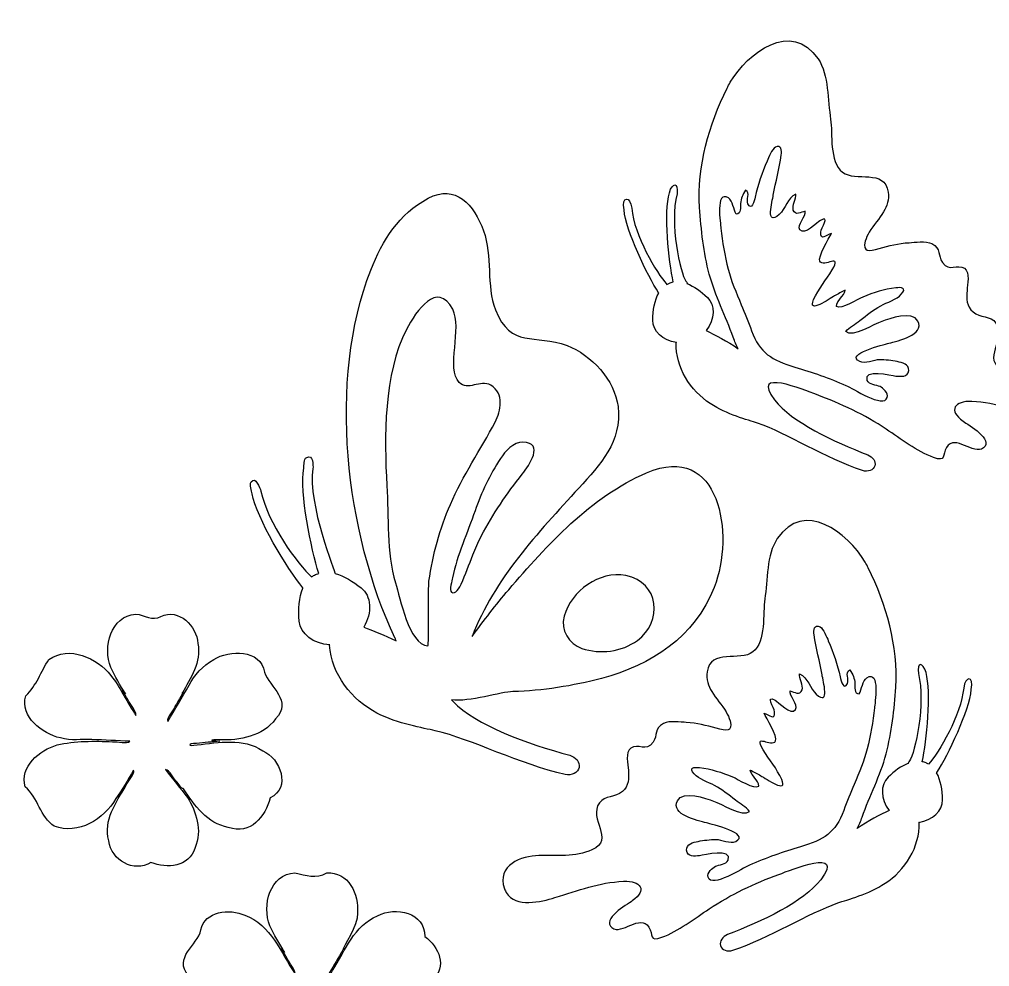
# Model space of a CAD drawing. Header units: centimetres. Extents: x -18.6 to 30.6, y -12.9 to 13.8.
# Drawn here: x -18.58 to -10.03, y 5.09 to 13.44 of the extents above; entities that cross this region are included whole.
import ezdxf

# ---------------------------------------------------------------- set-up
doc = ezdxf.new("R2010")
doc.units = ezdxf.units.CM
doc.header["$MEASUREMENT"] = 0
doc.layers.add('Layer 1', color=7, linetype='Continuous')

msp = doc.modelspace()

# ---------------------------------------------------------------- linework, layer by layer
at = {"layer": 'Layer 1', "color": 254}
for points, knots in [([(-13.25546, 11.75598), (-13.24201, 11.57576), (-13.05015, 11.17782), (-12.95163, 11.02498), (-12.95163, 11.02498), (-12.95114, 11.0242), (-12.95068, 11.0237), (-12.95018, 11.02299), (-12.95018, 11.02299), (-12.98666, 10.95834), (-13.0013, 10.8707), (-13.00163, 10.78316), (-13.00163, 10.78316), (-13.00418, 10.68994), (-12.9136, 10.60216), (-12.79238, 10.58578), (-12.79238, 10.58578), (-12.79333, 10.58508), (-12.79426, 10.5843), (-12.79522, 10.58363), (-12.79522, 10.58363), (-12.80481, 10.36887), (-12.67005, 10.16192), (-12.4961, 10.04859), (-12.4961, 10.04859), (-12.34909, 9.95281), (-12.16509, 9.90466), (-12.079, 9.87532), (-12.079, 9.87532), (-11.81978, 9.78695), (-11.47755, 9.56495), (-11.15415, 9.45811), (-11.15415, 9.45811), (-11.10714, 9.44255), (-11.05791, 9.46193), (-11.04602, 9.50014), (-11.04602, 9.50014), (-11.03408, 9.5384), (-11.0634, 9.57977), (-11.10685, 9.59646), (-11.10685, 9.59646), (-11.40736, 9.7119), (-11.77772, 9.8845), (-11.92849, 10.08053), (-11.92849, 10.08053), (-12.15073, 10.3695), (-11.67069, 10.16743), (-11.55965, 10.12717), (-11.55965, 10.12717), (-11.34401, 10.04901), (-11.13592, 9.94993), (-10.94482, 9.82258), (-10.94482, 9.82258), (-10.81919, 9.73886), (-10.6739, 9.62555), (-10.52865, 9.57372), (-10.52865, 9.57372), (-10.41198, 9.5321), (-10.45582, 9.59545), (-10.41371, 9.66217), (-10.41371, 9.66217), (-10.33593, 9.78506), (-10.17614, 9.5872), (-10.08833, 9.65772), (-10.08833, 9.65772), (-9.99522, 9.73247), (-10.21948, 9.86006), (-10.26746, 9.89329), (-10.26746, 9.89329), (-10.40412, 9.98795), (-10.34158, 10.07447), (-10.19117, 10.06687), (-10.19117, 10.06687), (-9.97055, 10.05573), (-9.79547, 9.9862), (-9.58603, 9.9228), (-9.58603, 9.9228), (-9.464, 9.88587), (-9.23932, 9.82996), (-9.15735, 9.96714), (-9.15735, 9.96714), (-9.15151, 9.97688), (-9.14639, 9.98768), (-9.14208, 9.99949), (-9.14208, 9.99949), (-9.0659, 10.20876), (-9.29345, 10.29156), (-9.44388, 10.2931), (-9.44388, 10.2931), (-9.59257, 10.29459), (-9.76949, 10.28057), (-9.91098, 10.34307), (-9.91098, 10.34307), (-10.12152, 10.43609), (-9.8739, 10.61535), (-9.97827, 10.75886), (-9.97827, 10.75886), (-10.02606, 10.82453), (-10.11895, 10.80353), (-10.18032, 10.85663), (-10.18032, 10.85663), (-10.23952, 10.90789), (-10.23716, 10.96927), (-10.23325, 11.04639), (-10.23325, 11.04639), (-10.23065, 11.09714), (-10.20262, 11.20467), (-10.25572, 11.24138), (-10.25572, 11.24138), (-10.31938, 11.28539), (-10.38865, 11.20368), (-10.45068, 11.29208), (-10.45068, 11.29208), (-10.49405, 11.35396), (-10.45557, 11.41416), (-10.54418, 11.45861), (-10.54418, 11.45861), (-10.59438, 11.48375), (-10.69693, 11.46976), (-10.74379, 11.46709), (-10.74379, 11.46709), (-10.83927, 11.46151), (-10.91702, 11.43933), (-11.0072, 11.41524), (-11.0072, 11.41524), (-11.09639, 11.39143), (-11.15612, 11.37923), (-11.12943, 11.48005), (-11.12943, 11.48005), (-11.122, 11.50832), (-11.10953, 11.53474), (-11.09434, 11.56019), (-11.09434, 11.56019), (-11.0577, 11.62151), (-11.00512, 11.67717), (-10.96825, 11.73889), (-10.96825, 11.73889), (-10.93745, 11.79044), (-10.91765, 11.84624), (-10.92723, 11.91304), (-10.92723, 11.91304), (-10.95745, 12.12301), (-11.21715, 11.99981), (-11.33067, 12.08852), (-11.33067, 12.08852), (-11.4498, 12.18164), (-11.41576, 12.42726), (-11.43565, 12.55566), (-11.43565, 12.55566), (-11.46058, 12.71596), (-11.4504, 12.9484), (-11.54512, 13.08693), (-11.54512, 13.08693), (-11.78336, 13.43539), (-12.16371, 13.14201), (-12.31972, 12.88081), (-12.31972, 12.88081), (-12.33005, 12.86357), (-12.33938, 12.84644), (-12.34762, 12.82961), (-12.34762, 12.82961), (-12.50627, 12.50673), (-12.6133, 12.14023), (-12.58972, 11.77751), (-12.58972, 11.77751), (-12.577, 11.58067), (-12.5546, 11.38032), (-12.50437, 11.1891), (-12.50437, 11.1891), (-12.45378, 10.99644), (-12.35911, 10.81999), (-12.29368, 10.6326), (-12.29368, 10.6326), (-12.28088, 10.59596), (-12.26647, 10.56271), (-12.25064, 10.53229), (-12.25064, 10.53229), (-12.34273, 10.59848), (-12.45818, 10.65416), (-12.53106, 10.69195), (-12.53106, 10.69195), (-12.45463, 10.7901), (-12.4527, 10.91884), (-12.52162, 10.98345), (-12.52162, 10.98345), (-12.57635, 11.03722), (-12.63891, 11.08312), (-12.70175, 11.10681), (-12.70175, 11.10681), (-12.69855, 11.10892), (-12.69973, 11.11378), (-12.70996, 11.12745), (-12.70996, 11.12745), (-12.76085, 11.19556), (-12.85631, 11.63972), (-12.78893, 11.8971), (-12.78893, 11.8971), (-12.77436, 12.00205), (-12.83019, 12.0001), (-12.85652, 11.9068), (-12.85652, 11.9068), (-12.90521, 11.73432), (-12.86246, 11.30077), (-12.82255, 11.12061), (-12.82255, 11.12061), (-12.83402, 11.1184), (-12.84535, 11.11531), (-12.85645, 11.11068), (-12.85645, 11.11068), (-12.86411, 11.10751), (-12.87133, 11.10365), (-12.87829, 11.0995), (-12.87829, 11.0995), (-12.97019, 11.20012), (-13.16623, 11.53287), (-13.18856, 11.76995), (-13.18856, 11.76995), (-13.19896, 11.87982), (-13.27979, 11.88117), (-13.25544, 11.756), (-13.25544, 11.756), (-13.25544, 11.756), (-13.25546, 11.75598), (-13.25546, 11.75598)], [0, 0, 0, 0, 0.0175439, 0.0175439, 0.0175439, 0.0175439, 0.0350877, 0.0350877, 0.0350877, 0.0350877, 0.0526316, 0.0526316, 0.0526316, 0.0526316, 0.0701754, 0.0701754, 0.0701754, 0.0701754, 0.0877193, 0.0877193, 0.0877193, 0.0877193, 0.1052632, 0.1052632, 0.1052632, 0.1052632, 0.122807, 0.122807, 0.122807, 0.122807, 0.1403509, 0.1403509, 0.1403509, 0.1403509, 0.1578947, 0.1578947, 0.1578947, 0.1578947, 0.1754386, 0.1754386, 0.1754386, 0.1754386, 0.1929825, 0.1929825, 0.1929825, 0.1929825, 0.2105263, 0.2105263, 0.2105263, 0.2105263, 0.2280702, 0.2280702, 0.2280702, 0.2280702, 0.245614, 0.245614, 0.245614, 0.245614, 0.2631579, 0.2631579, 0.2631579, 0.2631579, 0.2807018, 0.2807018, 0.2807018, 0.2807018, 0.2982456, 0.2982456, 0.2982456, 0.2982456, 0.3157895, 0.3157895, 0.3157895, 0.3157895, 0.3333333, 0.3333333, 0.3333333, 0.3333333, 0.3508772, 0.3508772, 0.3508772, 0.3508772, 0.3684211, 0.3684211, 0.3684211, 0.3684211, 0.3859649, 0.3859649, 0.3859649, 0.3859649, 0.4035088, 0.4035088, 0.4035088, 0.4035088, 0.4210526, 0.4210526, 0.4210526, 0.4210526, 0.4385965, 0.4385965, 0.4385965, 0.4385965, 0.4561404, 0.4561404, 0.4561404, 0.4561404, 0.4736842, 0.4736842, 0.4736842, 0.4736842, 0.4912281, 0.4912281, 0.4912281, 0.4912281, 0.5087719, 0.5087719, 0.5087719, 0.5087719, 0.5263158, 0.5263158, 0.5263158, 0.5263158, 0.5438596, 0.5438596, 0.5438596, 0.5438596, 0.5614035, 0.5614035, 0.5614035, 0.5614035, 0.5789474, 0.5789474, 0.5789474, 0.5789474, 0.5964912, 0.5964912, 0.5964912, 0.5964912, 0.6140351, 0.6140351, 0.6140351, 0.6140351, 0.6315789, 0.6315789, 0.6315789, 0.6315789, 0.6491228, 0.6491228, 0.6491228, 0.6491228, 0.6666667, 0.6666667, 0.6666667, 0.6666667, 0.6842105, 0.6842105, 0.6842105, 0.6842105, 0.7017544, 0.7017544, 0.7017544, 0.7017544, 0.7192982, 0.7192982, 0.7192982, 0.7192982, 0.7368421, 0.7368421, 0.7368421, 0.7368421, 0.754386, 0.754386, 0.754386, 0.754386, 0.7719298, 0.7719298, 0.7719298, 0.7719298, 0.7894737, 0.7894737, 0.7894737, 0.7894737, 0.8070175, 0.8070175, 0.8070175, 0.8070175, 0.8245614, 0.8245614, 0.8245614, 0.8245614, 0.8421053, 0.8421053, 0.8421053, 0.8421053, 0.8596491, 0.8596491, 0.8596491, 0.8596491, 0.877193, 0.877193, 0.877193, 0.877193, 0.8947368, 0.8947368, 0.8947368, 0.8947368, 0.9122807, 0.9122807, 0.9122807, 0.9122807, 0.9298246, 0.9298246, 0.9298246, 0.9298246, 0.9473684, 0.9473684, 0.9473684, 0.9473684, 0.9649123, 0.9649123, 0.9649123, 0.9649123, 1, 1, 1, 1]), ([(-12.22286, 10.92043), (-12.26808, 11.02768), (-12.31076, 11.12892), (-12.338, 11.23281), (-12.338, 11.23281), (-12.36917, 11.35154), (-12.38862, 11.47303), (-12.40178, 11.59503), (-12.40178, 11.59503), (-12.40508, 11.62614), (-12.45451, 11.93674), (-12.33587, 11.86104), (-12.33587, 11.86104), (-12.29724, 11.83639), (-12.29041, 11.75796), (-12.26836, 11.71822), (-12.26836, 11.71822), (-12.21932, 11.71964), (-12.23265, 11.78158), (-12.22977, 11.81198), (-12.22977, 11.81198), (-12.22548, 11.85704), (-12.212, 11.89001), (-12.1857, 11.92957), (-12.1857, 11.92957), (-12.1378, 11.90447), (-12.18283, 11.84757), (-12.16429, 11.80964), (-12.16429, 11.80964), (-12.13256, 11.7447), (-12.10809, 11.8326), (-12.10061, 11.86841), (-12.10061, 11.86841), (-12.07794, 11.97636), (-12.03764, 12.08395), (-11.99542, 12.18621), (-11.99542, 12.18621), (-11.98236, 12.21791), (-11.95425, 12.29166), (-11.9222, 12.30824), (-11.9222, 12.30824), (-11.87118, 12.33466), (-11.86401, 12.28218), (-11.86992, 12.23859), (-11.86992, 12.23859), (-11.88568, 12.12161), (-11.92026, 12.00319), (-11.94027, 11.88597), (-11.94027, 11.88597), (-11.94943, 11.83221), (-12.01233, 11.60508), (-11.88937, 11.71534), (-11.88937, 11.71534), (-11.83093, 11.76781), (-11.81858, 11.86125), (-11.74207, 11.89567), (-11.74207, 11.89567), (-11.73474, 11.85458), (-11.77759, 11.79346), (-11.76411, 11.75484), (-11.76411, 11.75484), (-11.74531, 11.70105), (-11.69774, 11.73505), (-11.6604, 11.74485), (-11.6604, 11.74485), (-11.64738, 11.70458), (-11.73332, 11.62132), (-11.70561, 11.58139), (-11.70561, 11.58139), (-11.66495, 11.52277), (-11.55511, 11.64798), (-11.52558, 11.66359), (-11.52558, 11.66359), (-11.4361, 11.71108), (-11.51984, 11.59907), (-11.52237, 11.55979), (-11.52237, 11.55979), (-11.52769, 11.47678), (-11.47376, 11.53689), (-11.4289, 11.54789), (-11.4289, 11.54789), (-11.44777, 11.51056), (-11.55034, 11.33928), (-11.53102, 11.30336), (-11.53102, 11.30336), (-11.49793, 11.24194), (-11.32791, 11.38328), (-11.42233, 11.22619), (-11.42233, 11.22619), (-11.4747, 11.13911), (-11.54252, 11.05791), (-11.58468, 10.96514), (-11.58468, 10.96514), (-11.64563, 10.83127), (-11.44269, 10.97321), (-11.40129, 10.99744), (-11.40129, 10.99744), (-11.3712, 11.01499), (-11.33918, 11.03254), (-11.30776, 11.04741), (-11.30776, 11.04741), (-11.31703, 10.98955), (-11.38109, 10.96492), (-11.38388, 10.90502), (-11.38388, 10.90502), (-11.33999, 10.87333), (-11.1998, 10.96811), (-11.15083, 10.98755), (-11.15083, 10.98755), (-11.05574, 11.02544), (-10.96224, 11.05793), (-10.86054, 11.06891), (-10.86054, 11.06891), (-10.80949, 11.07449), (-10.76216, 11.06924), (-10.81222, 11.01316), (-10.81222, 11.01316), (-10.85266, 10.96772), (-10.93986, 10.93965), (-10.99294, 10.91097), (-10.99294, 10.91097), (-11.0602, 10.8747), (-11.11675, 10.82875), (-11.17679, 10.78183), (-11.17679, 10.78183), (-11.21801, 10.74963), (-11.27034, 10.72316), (-11.30019, 10.68291), (-11.30019, 10.68291), (-11.24637, 10.62741), (-11.04814, 10.75174), (-10.98447, 10.77357), (-10.98447, 10.77357), (-10.91653, 10.79689), (-10.71514, 10.87076), (-10.66601, 10.77611), (-10.66601, 10.77611), (-10.60232, 10.65348), (-10.84652, 10.59999), (-10.92097, 10.58124), (-10.92097, 10.58124), (-10.96602, 10.56987), (-11.31347, 10.48505), (-11.17899, 10.41838), (-11.17899, 10.41838), (-11.13077, 10.3945), (-11.05668, 10.43526), (-11.00366, 10.43511), (-11.00366, 10.43511), (-10.95378, 10.43492), (-10.8963, 10.42844), (-10.84784, 10.41846), (-10.84784, 10.41846), (-10.8071, 10.41005), (-10.74047, 10.39464), (-10.74646, 10.33985), (-10.74646, 10.33985), (-10.753, 10.28001), (-10.81773, 10.28697), (-10.85959, 10.2916), (-10.85959, 10.2916), (-10.90329, 10.29641), (-11.15072, 10.36179), (-11.11253, 10.25272), (-11.11253, 10.25272), (-11.09849, 10.21258), (-11.02925, 10.2135), (-10.99989, 10.19836), (-10.99989, 10.19836), (-10.97376, 10.18486), (-10.92387, 10.14334), (-10.93639, 10.10181), (-10.93639, 10.10181), (-10.96637, 10.00246), (-11.24439, 10.18499), (-11.30082, 10.20941), (-11.30082, 10.20941), (-11.44693, 10.27264), (-11.59748, 10.32511), (-11.74995, 10.37054), (-11.74995, 10.37054), (-11.94989, 10.43013), (-12.06375, 10.49581), (-12.13136, 10.68935), (-12.13136, 10.68935), (-12.15927, 10.76927), (-12.19166, 10.84611), (-12.22289, 10.92042), (-12.22289, 10.92042), (-12.22289, 10.92042), (-12.22286, 10.92043), (-12.22286, 10.92043)], [0, 0, 0, 0, 0.0204082, 0.0204082, 0.0204082, 0.0204082, 0.0408163, 0.0408163, 0.0408163, 0.0408163, 0.0612245, 0.0612245, 0.0612245, 0.0612245, 0.0816327, 0.0816327, 0.0816327, 0.0816327, 0.1020408, 0.1020408, 0.1020408, 0.1020408, 0.122449, 0.122449, 0.122449, 0.122449, 0.1428571, 0.1428571, 0.1428571, 0.1428571, 0.1632653, 0.1632653, 0.1632653, 0.1632653, 0.1836735, 0.1836735, 0.1836735, 0.1836735, 0.2040816, 0.2040816, 0.2040816, 0.2040816, 0.2244898, 0.2244898, 0.2244898, 0.2244898, 0.244898, 0.244898, 0.244898, 0.244898, 0.2653061, 0.2653061, 0.2653061, 0.2653061, 0.2857143, 0.2857143, 0.2857143, 0.2857143, 0.3061224, 0.3061224, 0.3061224, 0.3061224, 0.3265306, 0.3265306, 0.3265306, 0.3265306, 0.3469388, 0.3469388, 0.3469388, 0.3469388, 0.3673469, 0.3673469, 0.3673469, 0.3673469, 0.3877551, 0.3877551, 0.3877551, 0.3877551, 0.4081633, 0.4081633, 0.4081633, 0.4081633, 0.4285714, 0.4285714, 0.4285714, 0.4285714, 0.4489796, 0.4489796, 0.4489796, 0.4489796, 0.4693878, 0.4693878, 0.4693878, 0.4693878, 0.4897959, 0.4897959, 0.4897959, 0.4897959, 0.5102041, 0.5102041, 0.5102041, 0.5102041, 0.5306122, 0.5306122, 0.5306122, 0.5306122, 0.5510204, 0.5510204, 0.5510204, 0.5510204, 0.5714286, 0.5714286, 0.5714286, 0.5714286, 0.5918367, 0.5918367, 0.5918367, 0.5918367, 0.6122449, 0.6122449, 0.6122449, 0.6122449, 0.6326531, 0.6326531, 0.6326531, 0.6326531, 0.6530612, 0.6530612, 0.6530612, 0.6530612, 0.6734694, 0.6734694, 0.6734694, 0.6734694, 0.6938776, 0.6938776, 0.6938776, 0.6938776, 0.7142857, 0.7142857, 0.7142857, 0.7142857, 0.7346939, 0.7346939, 0.7346939, 0.7346939, 0.755102, 0.755102, 0.755102, 0.755102, 0.7755102, 0.7755102, 0.7755102, 0.7755102, 0.7959184, 0.7959184, 0.7959184, 0.7959184, 0.8163265, 0.8163265, 0.8163265, 0.8163265, 0.8367347, 0.8367347, 0.8367347, 0.8367347, 0.8571429, 0.8571429, 0.8571429, 0.8571429, 0.877551, 0.877551, 0.877551, 0.877551, 0.8979592, 0.8979592, 0.8979592, 0.8979592, 0.9183673, 0.9183673, 0.9183673, 0.9183673, 0.9387755, 0.9387755, 0.9387755, 0.9387755, 0.9591837, 0.9591837, 0.9591837, 0.9591837, 1, 1, 1, 1]), ([(-13.0571, 9.4382), (-13.54879, 9.22654), (-13.93687, 8.79865), (-14.27241, 8.40686), (-14.27241, 8.40686), (-14.38525, 8.27512), (-14.49242, 8.13613), (-14.59468, 7.99658), (-14.59468, 7.99658), (-14.39886, 8.50176), (-14.01429, 8.91115), (-13.65477, 9.30356), (-13.65477, 9.30356), (-13.46621, 9.50942), (-13.27288, 9.71427), (-13.30852, 10.02157), (-13.30852, 10.02157), (-13.33536, 10.25299), (-13.54864, 10.48257), (-13.75751, 10.55997), (-13.75751, 10.55997), (-14.04093, 10.66499), (-14.25494, 10.53226), (-14.38848, 10.87361), (-14.38848, 10.87361), (-14.47334, 11.09033), (-14.41277, 11.34944), (-14.49404, 11.57164), (-14.49404, 11.57164), (-14.57689, 11.79815), (-14.73907, 11.98961), (-14.98266, 11.85853), (-14.98266, 11.85853), (-15.24277, 11.71843), (-15.38301, 11.49121), (-15.48744, 11.22457), (-15.48744, 11.22457), (-15.86818, 10.25303), (-15.71117, 8.91181), (-15.27394, 7.97884), (-15.27394, 7.97884), (-15.27054, 7.97153), (-15.26684, 7.96387), (-15.26324, 7.95636), (-15.26324, 7.95636), (-15.36518, 8.00756), (-15.47567, 8.04835), (-15.55038, 8.07818), (-15.55038, 8.07818), (-15.47143, 8.20342), (-15.48426, 8.35608), (-15.57346, 8.42448), (-15.57346, 8.42448), (-15.64461, 8.48175), (-15.72408, 8.52874), (-15.80128, 8.54943), (-15.80128, 8.54943), (-15.79774, 8.55228), (-16.04692, 9.16237), (-15.99739, 9.47509), (-15.99739, 9.47509), (-15.99632, 9.50223), (-15.99355, 9.60599), (-16.05278, 9.57415), (-16.05278, 9.57415), (-16.0825, 9.55817), (-16.0738, 9.50549), (-16.07857, 9.47863), (-16.07857, 9.47863), (-16.11598, 9.26862), (-16.01443, 8.76022), (-15.94598, 8.55157), (-15.94598, 8.55157), (-15.95933, 8.5476), (-15.97237, 8.54264), (-15.98497, 8.53582), (-15.98497, 8.53582), (-15.99367, 8.53114), (-16.00175, 8.52576), (-16.00951, 8.52002), (-16.00951, 8.52002), (-16.13019, 8.62837), (-16.40148, 8.99951), (-16.45574, 9.27767), (-16.45574, 9.27767), (-16.46355, 9.302), (-16.50426, 9.41375), (-16.54268, 9.35762), (-16.54268, 9.35762), (-16.56016, 9.33206), (-16.53798, 9.28036), (-16.53323, 9.2532), (-16.53323, 9.2532), (-16.49614, 9.04132), (-16.22215, 8.5926), (-16.08755, 8.42321), (-16.08755, 8.42321), (-16.08687, 8.42236), (-16.08627, 8.42181), (-16.08559, 8.42102), (-16.08559, 8.42102), (-16.1212, 8.34017), (-16.12823, 8.23465), (-16.11834, 8.13094), (-16.11834, 8.13094), (-16.11042, 8.02026), (-15.99283, 7.92693), (-15.84736, 7.92175), (-15.84736, 7.92175), (-15.84839, 7.92081), (-15.84941, 7.91981), (-15.85046, 7.91887), (-15.85046, 7.91887), (-15.83658, 7.66341), (-15.65271, 7.43418), (-15.43336, 7.32038), (-15.43336, 7.32038), (-15.24798, 7.22422), (-15.02443, 7.18884), (-14.91904, 7.16419), (-14.91904, 7.16419), (-14.60168, 7.09001), (-14.17031, 6.86731), (-13.77476, 6.77875), (-13.77476, 6.77875), (-13.71726, 6.76586), (-13.66125, 6.79459), (-13.65166, 6.84124), (-13.65166, 6.84124), (-13.64201, 6.88796), (-13.68159, 6.9335), (-13.73502, 6.94817), (-13.73502, 6.94817), (-14.10446, 7.04958), (-14.56332, 7.21047), (-14.7649, 7.42492), (-14.7649, 7.42492), (-14.76841, 7.42864), (-14.77207, 7.43282), (-14.77581, 7.43716), (-14.77581, 7.43716), (-14.62316, 7.41429), (-14.3347, 7.50806), (-14.23525, 7.51025), (-14.23525, 7.51025), (-13.97482, 7.51609), (-13.70646, 7.55942), (-13.45461, 7.62604), (-13.45461, 7.62604), (-13.0132, 7.74281), (-12.63465, 7.99055), (-12.46143, 8.42831), (-12.46143, 8.42831), (-12.27819, 8.89161), (-12.40955, 9.71694), (-13.05709, 9.43818), (-13.05709, 9.43818), (-13.05709, 9.43818), (-13.0571, 9.4382), (-13.0571, 9.4382)], [0, 0, 0, 0, 0.0243902, 0.0243902, 0.0243902, 0.0243902, 0.0487805, 0.0487805, 0.0487805, 0.0487805, 0.0731707, 0.0731707, 0.0731707, 0.0731707, 0.097561, 0.097561, 0.097561, 0.097561, 0.1219512, 0.1219512, 0.1219512, 0.1219512, 0.1463415, 0.1463415, 0.1463415, 0.1463415, 0.1707317, 0.1707317, 0.1707317, 0.1707317, 0.195122, 0.195122, 0.195122, 0.195122, 0.2195122, 0.2195122, 0.2195122, 0.2195122, 0.2439024, 0.2439024, 0.2439024, 0.2439024, 0.2682927, 0.2682927, 0.2682927, 0.2682927, 0.2926829, 0.2926829, 0.2926829, 0.2926829, 0.3170732, 0.3170732, 0.3170732, 0.3170732, 0.3414634, 0.3414634, 0.3414634, 0.3414634, 0.3658537, 0.3658537, 0.3658537, 0.3658537, 0.3902439, 0.3902439, 0.3902439, 0.3902439, 0.4146341, 0.4146341, 0.4146341, 0.4146341, 0.4390244, 0.4390244, 0.4390244, 0.4390244, 0.4634146, 0.4634146, 0.4634146, 0.4634146, 0.4878049, 0.4878049, 0.4878049, 0.4878049, 0.5121951, 0.5121951, 0.5121951, 0.5121951, 0.5365854, 0.5365854, 0.5365854, 0.5365854, 0.5609756, 0.5609756, 0.5609756, 0.5609756, 0.5853659, 0.5853659, 0.5853659, 0.5853659, 0.6097561, 0.6097561, 0.6097561, 0.6097561, 0.6341463, 0.6341463, 0.6341463, 0.6341463, 0.6585366, 0.6585366, 0.6585366, 0.6585366, 0.6829268, 0.6829268, 0.6829268, 0.6829268, 0.7073171, 0.7073171, 0.7073171, 0.7073171, 0.7317073, 0.7317073, 0.7317073, 0.7317073, 0.7560976, 0.7560976, 0.7560976, 0.7560976, 0.7804878, 0.7804878, 0.7804878, 0.7804878, 0.804878, 0.804878, 0.804878, 0.804878, 0.8292683, 0.8292683, 0.8292683, 0.8292683, 0.8536585, 0.8536585, 0.8536585, 0.8536585, 0.8780488, 0.8780488, 0.8780488, 0.8780488, 0.902439, 0.902439, 0.902439, 0.902439, 0.9268293, 0.9268293, 0.9268293, 0.9268293, 0.9512195, 0.9512195, 0.9512195, 0.9512195, 1, 1, 1, 1]), ([(-14.97557, 8.48417), (-14.98297, 8.43457), (-14.97278, 7.91361), (-14.98447, 7.91405), (-14.98447, 7.91405), (-15.15, 7.92026), (-15.23148, 8.3404), (-15.2701, 8.46726), (-15.2701, 8.46726), (-15.3527, 8.73829), (-15.32808, 9.04733), (-15.34545, 9.32714), (-15.34545, 9.32714), (-15.37135, 9.74399), (-15.37403, 10.31599), (-15.17353, 10.70107), (-15.17353, 10.70107), (-15.08659, 10.86799), (-14.9023, 11.13586), (-14.76594, 10.87943), (-14.76594, 10.87943), (-14.67884, 10.71573), (-14.82551, 10.35817), (-14.70892, 10.23526), (-14.70892, 10.23526), (-14.63277, 10.15496), (-14.52312, 10.2647), (-14.43093, 10.21002), (-14.43093, 10.21002), (-14.30847, 10.13753), (-14.34102, 9.98433), (-14.39231, 9.88558), (-14.39231, 9.88558), (-14.51751, 9.64425), (-14.67858, 9.41053), (-14.78666, 9.16009), (-14.78666, 9.16009), (-14.8797, 8.94444), (-14.94089, 8.71623), (-14.97558, 8.48417), (-14.97558, 8.48417), (-14.97558, 8.48417), (-14.97557, 8.48417), (-14.97557, 8.48417)], [0, 0, 0, 0, 0.0833333, 0.0833333, 0.0833333, 0.0833333, 0.1666667, 0.1666667, 0.1666667, 0.1666667, 0.25, 0.25, 0.25, 0.25, 0.3333333, 0.3333333, 0.3333333, 0.3333333, 0.4166667, 0.4166667, 0.4166667, 0.4166667, 0.5, 0.5, 0.5, 0.5, 0.5833333, 0.5833333, 0.5833333, 0.5833333, 0.6666667, 0.6666667, 0.6666667, 0.6666667, 0.75, 0.75, 0.75, 0.75, 0.8333333, 0.8333333, 0.8333333, 0.8333333, 1, 1, 1, 1]), ([(-14.77737, 8.38681), (-14.7972, 8.4035), (-14.77137, 8.49133), (-14.76701, 8.51292), (-14.76701, 8.51292), (-14.72586, 8.71663), (-14.63705, 8.90658), (-14.56823, 9.10352), (-14.56823, 9.10352), (-14.51318, 9.26103), (-14.4377, 9.42414), (-14.34502, 9.5631), (-14.34502, 9.5631), (-14.30215, 9.62744), (-14.23283, 9.71018), (-14.14663, 9.70817), (-14.14663, 9.70817), (-13.95444, 9.70374), (-14.09171, 9.50453), (-14.15227, 9.42758), (-14.15227, 9.42758), (-14.28929, 9.25345), (-14.41129, 9.07747), (-14.51405, 8.87989), (-14.51405, 8.87989), (-14.54213, 8.82589), (-14.56573, 8.77118), (-14.58778, 8.71621), (-14.58778, 8.71621), (-14.62231, 8.63032), (-14.65304, 8.54365), (-14.69108, 8.45783), (-14.69108, 8.45783), (-14.70236, 8.43242), (-14.74235, 8.35738), (-14.77736, 8.38682), (-14.77736, 8.38682), (-14.77736, 8.38682), (-14.77737, 8.38681), (-14.77737, 8.38681)], [0, 0, 0, 0, 0.0909091, 0.0909091, 0.0909091, 0.0909091, 0.1818182, 0.1818182, 0.1818182, 0.1818182, 0.2727273, 0.2727273, 0.2727273, 0.2727273, 0.3636364, 0.3636364, 0.3636364, 0.3636364, 0.4545455, 0.4545455, 0.4545455, 0.4545455, 0.5454545, 0.5454545, 0.5454545, 0.5454545, 0.6363636, 0.6363636, 0.6363636, 0.6363636, 0.7272727, 0.7272727, 0.7272727, 0.7272727, 0.8181818, 0.8181818, 0.8181818, 0.8181818, 1, 1, 1, 1]), ([(-10.19554, 7.52673), (-10.20899, 7.34651), (-10.40085, 6.94857), (-10.49937, 6.79573), (-10.49937, 6.79573), (-10.49986, 6.79495), (-10.50032, 6.79445), (-10.50082, 6.79374), (-10.50082, 6.79374), (-10.46434, 6.72909), (-10.4497, 6.64145), (-10.44937, 6.55391), (-10.44937, 6.55391), (-10.44682, 6.46069), (-10.5374, 6.37291), (-10.65862, 6.35653), (-10.65862, 6.35653), (-10.65767, 6.35583), (-10.65674, 6.35505), (-10.65578, 6.35438), (-10.65578, 6.35438), (-10.64619, 6.13962), (-10.78095, 5.93267), (-10.9549, 5.81934), (-10.9549, 5.81934), (-11.10191, 5.72356), (-11.28591, 5.67541), (-11.372, 5.64607), (-11.372, 5.64607), (-11.63122, 5.5577), (-11.97345, 5.3357), (-12.29685, 5.22886), (-12.29685, 5.22886), (-12.34386, 5.2133), (-12.39309, 5.23268), (-12.40498, 5.27089), (-12.40498, 5.27089), (-12.41692, 5.30915), (-12.3876, 5.35052), (-12.34415, 5.36721), (-12.34415, 5.36721), (-12.04364, 5.48265), (-11.67328, 5.65525), (-11.52251, 5.85128), (-11.52251, 5.85128), (-11.30027, 6.14025), (-11.78031, 5.93818), (-11.89135, 5.89792), (-11.89135, 5.89792), (-12.10699, 5.81976), (-12.31508, 5.72068), (-12.50618, 5.59333), (-12.50618, 5.59333), (-12.63181, 5.50961), (-12.7771, 5.3963), (-12.92235, 5.34447), (-12.92235, 5.34447), (-13.03902, 5.30285), (-12.99518, 5.3662), (-13.03729, 5.43292), (-13.03729, 5.43292), (-13.11507, 5.55581), (-13.27486, 5.35795), (-13.36267, 5.42847), (-13.36267, 5.42847), (-13.45578, 5.50322), (-13.23152, 5.63081), (-13.18354, 5.66404), (-13.18354, 5.66404), (-13.04688, 5.7587), (-13.10942, 5.84522), (-13.25983, 5.83762), (-13.25983, 5.83762), (-13.48045, 5.82648), (-13.65553, 5.75695), (-13.86497, 5.69355), (-13.86497, 5.69355), (-13.987, 5.65662), (-14.21168, 5.60071), (-14.29365, 5.73789), (-14.29365, 5.73789), (-14.29949, 5.74763), (-14.30461, 5.75843), (-14.30892, 5.77024), (-14.30892, 5.77024), (-14.3851, 5.97951), (-14.15755, 6.06231), (-14.00712, 6.06385), (-14.00712, 6.06385), (-13.85843, 6.06534), (-13.68151, 6.05132), (-13.54002, 6.11382), (-13.54002, 6.11382), (-13.32948, 6.20684), (-13.5771, 6.3861), (-13.47273, 6.52961), (-13.47273, 6.52961), (-13.42494, 6.59528), (-13.33205, 6.57428), (-13.27068, 6.62738), (-13.27068, 6.62738), (-13.21148, 6.67864), (-13.21384, 6.74002), (-13.21775, 6.81714), (-13.21775, 6.81714), (-13.22035, 6.86789), (-13.24838, 6.97542), (-13.19528, 7.01213), (-13.19528, 7.01213), (-13.13162, 7.05614), (-13.06235, 6.97443), (-13.00032, 7.06283), (-13.00032, 7.06283), (-12.95695, 7.12471), (-12.99543, 7.18491), (-12.90682, 7.22936), (-12.90682, 7.22936), (-12.85662, 7.2545), (-12.75407, 7.24051), (-12.70721, 7.23784), (-12.70721, 7.23784), (-12.61173, 7.23226), (-12.53398, 7.21008), (-12.4438, 7.18599), (-12.4438, 7.18599), (-12.35461, 7.16218), (-12.29488, 7.14998), (-12.32157, 7.2508), (-12.32157, 7.2508), (-12.329, 7.27907), (-12.34147, 7.30549), (-12.35666, 7.33094), (-12.35666, 7.33094), (-12.3933, 7.39226), (-12.44588, 7.44792), (-12.48275, 7.50964), (-12.48275, 7.50964), (-12.51355, 7.56119), (-12.53335, 7.61699), (-12.52377, 7.68379), (-12.52377, 7.68379), (-12.49355, 7.89376), (-12.23385, 7.77056), (-12.12033, 7.85927), (-12.12033, 7.85927), (-12.0012, 7.95239), (-12.03524, 8.19801), (-12.01535, 8.32641), (-12.01535, 8.32641), (-11.99042, 8.48671), (-12.0006, 8.71915), (-11.90588, 8.85769), (-11.90588, 8.85769), (-11.66764, 9.20615), (-11.28729, 8.91277), (-11.13128, 8.65157), (-11.13128, 8.65157), (-11.12095, 8.63433), (-11.11162, 8.6172), (-11.10338, 8.60037), (-11.10338, 8.60037), (-10.94473, 8.27749), (-10.8377, 7.91099), (-10.86128, 7.54827), (-10.86128, 7.54827), (-10.874, 7.35143), (-10.8964, 7.15108), (-10.94663, 6.95986), (-10.94663, 6.95986), (-10.99722, 6.7672), (-11.09189, 6.59075), (-11.15732, 6.40336), (-11.15732, 6.40336), (-11.17012, 6.36672), (-11.18453, 6.33347), (-11.20036, 6.30305), (-11.20036, 6.30305), (-11.10827, 6.36924), (-10.99282, 6.42492), (-10.91994, 6.46271), (-10.91994, 6.46271), (-10.99637, 6.56086), (-10.9983, 6.6896), (-10.92938, 6.75421), (-10.92938, 6.75421), (-10.87465, 6.80798), (-10.81209, 6.85388), (-10.74925, 6.87757), (-10.74925, 6.87757), (-10.75245, 6.87968), (-10.75127, 6.88454), (-10.74104, 6.89821), (-10.74104, 6.89821), (-10.69015, 6.96632), (-10.59469, 7.41048), (-10.66207, 7.66786), (-10.66207, 7.66786), (-10.67664, 7.77281), (-10.62081, 7.77086), (-10.59448, 7.67756), (-10.59448, 7.67756), (-10.54579, 7.50507), (-10.58854, 7.07153), (-10.62845, 6.89137), (-10.62845, 6.89137), (-10.61698, 6.88916), (-10.60565, 6.88607), (-10.59455, 6.88144), (-10.59455, 6.88144), (-10.58689, 6.87827), (-10.57967, 6.87441), (-10.57271, 6.87026), (-10.57271, 6.87026), (-10.48081, 6.97088), (-10.28477, 7.30363), (-10.26244, 7.54071), (-10.26244, 7.54071), (-10.25204, 7.65058), (-10.17121, 7.65193), (-10.19556, 7.52676), (-10.19556, 7.52676), (-10.19556, 7.52676), (-10.19554, 7.52673), (-10.19554, 7.52673)], [0, 0, 0, 0, 0.0175439, 0.0175439, 0.0175439, 0.0175439, 0.0350877, 0.0350877, 0.0350877, 0.0350877, 0.0526316, 0.0526316, 0.0526316, 0.0526316, 0.0701754, 0.0701754, 0.0701754, 0.0701754, 0.0877193, 0.0877193, 0.0877193, 0.0877193, 0.1052632, 0.1052632, 0.1052632, 0.1052632, 0.122807, 0.122807, 0.122807, 0.122807, 0.1403509, 0.1403509, 0.1403509, 0.1403509, 0.1578947, 0.1578947, 0.1578947, 0.1578947, 0.1754386, 0.1754386, 0.1754386, 0.1754386, 0.1929825, 0.1929825, 0.1929825, 0.1929825, 0.2105263, 0.2105263, 0.2105263, 0.2105263, 0.2280702, 0.2280702, 0.2280702, 0.2280702, 0.245614, 0.245614, 0.245614, 0.245614, 0.2631579, 0.2631579, 0.2631579, 0.2631579, 0.2807018, 0.2807018, 0.2807018, 0.2807018, 0.2982456, 0.2982456, 0.2982456, 0.2982456, 0.3157895, 0.3157895, 0.3157895, 0.3157895, 0.3333333, 0.3333333, 0.3333333, 0.3333333, 0.3508772, 0.3508772, 0.3508772, 0.3508772, 0.3684211, 0.3684211, 0.3684211, 0.3684211, 0.3859649, 0.3859649, 0.3859649, 0.3859649, 0.4035088, 0.4035088, 0.4035088, 0.4035088, 0.4210526, 0.4210526, 0.4210526, 0.4210526, 0.4385965, 0.4385965, 0.4385965, 0.4385965, 0.4561404, 0.4561404, 0.4561404, 0.4561404, 0.4736842, 0.4736842, 0.4736842, 0.4736842, 0.4912281, 0.4912281, 0.4912281, 0.4912281, 0.5087719, 0.5087719, 0.5087719, 0.5087719, 0.5263158, 0.5263158, 0.5263158, 0.5263158, 0.5438596, 0.5438596, 0.5438596, 0.5438596, 0.5614035, 0.5614035, 0.5614035, 0.5614035, 0.5789474, 0.5789474, 0.5789474, 0.5789474, 0.5964912, 0.5964912, 0.5964912, 0.5964912, 0.6140351, 0.6140351, 0.6140351, 0.6140351, 0.6315789, 0.6315789, 0.6315789, 0.6315789, 0.6491228, 0.6491228, 0.6491228, 0.6491228, 0.6666667, 0.6666667, 0.6666667, 0.6666667, 0.6842105, 0.6842105, 0.6842105, 0.6842105, 0.7017544, 0.7017544, 0.7017544, 0.7017544, 0.7192982, 0.7192982, 0.7192982, 0.7192982, 0.7368421, 0.7368421, 0.7368421, 0.7368421, 0.754386, 0.754386, 0.754386, 0.754386, 0.7719298, 0.7719298, 0.7719298, 0.7719298, 0.7894737, 0.7894737, 0.7894737, 0.7894737, 0.8070175, 0.8070175, 0.8070175, 0.8070175, 0.8245614, 0.8245614, 0.8245614, 0.8245614, 0.8421053, 0.8421053, 0.8421053, 0.8421053, 0.8596491, 0.8596491, 0.8596491, 0.8596491, 0.877193, 0.877193, 0.877193, 0.877193, 0.8947368, 0.8947368, 0.8947368, 0.8947368, 0.9122807, 0.9122807, 0.9122807, 0.9122807, 0.9298246, 0.9298246, 0.9298246, 0.9298246, 0.9473684, 0.9473684, 0.9473684, 0.9473684, 0.9649123, 0.9649123, 0.9649123, 0.9649123, 1, 1, 1, 1]), ([(-13.13848, 7.96038), (-13.27527, 7.86009), (-13.46782, 7.8356), (-13.62728, 7.89061), (-13.62728, 7.89061), (-13.74271, 7.93046), (-13.81687, 8.05374), (-13.78397, 8.17328), (-13.78397, 8.17328), (-13.72195, 8.39897), (-13.473, 8.5758), (-13.24076, 8.53209), (-13.24076, 8.53209), (-12.9412, 8.47573), (-12.91317, 8.12553), (-13.13848, 7.96037), (-13.13848, 7.96037), (-13.13848, 7.96037), (-13.13848, 7.96038), (-13.13848, 7.96038)], [0, 0, 0, 0, 0.1666667, 0.1666667, 0.1666667, 0.1666667, 0.3333333, 0.3333333, 0.3333333, 0.3333333, 0.5, 0.5, 0.5, 0.5, 0.6666667, 0.6666667, 0.6666667, 0.6666667, 1, 1, 1, 1]), ([(-17.5592, 8.19131), (-17.7793, 8.17845), (-17.85232, 7.89876), (-17.77889, 7.72264), (-17.77889, 7.72264), (-17.74536, 7.6402), (-17.69322, 7.56707), (-17.65051, 7.48926), (-17.65051, 7.48926), (-17.71336, 7.57526), (-17.65144, 7.47827), (-17.62962, 7.44011), (-17.62962, 7.44011), (-17.60978, 7.39446), (-17.55636, 7.3402), (-17.55704, 7.29981), (-17.55704, 7.29981), (-17.63459, 7.40784), (-17.69177, 7.54439), (-17.77881, 7.65133), (-17.77881, 7.65133), (-17.90026, 7.80843), (-18.14622, 7.91762), (-18.32503, 7.79301), (-18.32503, 7.79301), (-18.39657, 7.68461), (-18.43188, 7.56377), (-18.52874, 7.47106), (-18.52874, 7.47106), (-18.57858, 7.28426), (-18.38634, 7.13951), (-18.22367, 7.10061), (-18.22367, 7.10061), (-18.12425, 7.07191), (-18.03999, 7.09188), (-17.94544, 7.08672), (-17.94544, 7.08672), (-17.83387, 7.08172), (-17.72231, 7.07673), (-17.61074, 7.07173), (-17.61074, 7.07173), (-17.63778, 7.04442), (-17.71626, 7.07268), (-17.76293, 7.06657), (-17.76293, 7.06657), (-17.92626, 7.0761), (-18.09304, 7.07498), (-18.25296, 7.03923), (-18.25296, 7.03923), (-18.40749, 6.99378), (-18.58455, 6.84851), (-18.53253, 6.67051), (-18.53253, 6.67051), (-18.4192, 6.57272), (-18.40163, 6.40501), (-18.27789, 6.32299), (-18.27789, 6.32299), (-18.06757, 6.24336), (-17.83864, 6.38328), (-17.73577, 6.5669), (-17.73577, 6.5669), (-17.67521, 6.64479), (-17.62937, 6.73219), (-17.57854, 6.81637), (-17.57854, 6.81637), (-17.56679, 6.77917), (-17.62897, 6.72353), (-17.64554, 6.67926), (-17.64554, 6.67926), (-17.73349, 6.53278), (-17.84593, 6.37553), (-17.79644, 6.19393), (-17.79644, 6.19393), (-17.77377, 6.01967), (-17.57858, 5.91235), (-17.42482, 6.00276), (-17.42482, 6.00276), (-17.28317, 5.94862), (-17.09094, 5.95901), (-17.03683, 6.13408), (-17.03683, 6.13408), (-16.97055, 6.28445), (-17.02715, 6.45606), (-17.10269, 6.57503), (-17.10269, 6.57503), (-17.1676, 6.65712), (-17.23252, 6.73921), (-17.29743, 6.82129), (-17.29743, 6.82129), (-17.25877, 6.82002), (-17.2289, 6.74095), (-17.19361, 6.70981), (-17.19361, 6.70981), (-17.14027, 6.6348), (-17.147, 6.65964), (-17.13885, 6.65231), (-17.13885, 6.65231), (-17.0412, 6.50533), (-16.93051, 6.34798), (-16.74382, 6.31246), (-16.74382, 6.31246), (-16.54607, 6.24152), (-16.41779, 6.40901), (-16.37521, 6.57205), (-16.37521, 6.57205), (-16.18739, 6.6621), (-16.28421, 6.91895), (-16.44018, 6.98804), (-16.44018, 6.98804), (-16.61428, 7.10428), (-16.8257, 7.05863), (-17.01931, 7.04069), (-17.01931, 7.04069), (-17.10017, 7.0232), (-17.1081, 7.05327), (-17.02277, 7.05283), (-17.02277, 7.05283), (-16.95481, 7.05938), (-16.88686, 7.06593), (-16.8189, 7.07249), (-16.8189, 7.07249), (-16.92465, 7.07614), (-16.90148, 7.08542), (-16.82258, 7.08411), (-16.82258, 7.08411), (-16.64155, 7.0784), (-16.44111, 7.11301), (-16.3264, 7.2689), (-16.3264, 7.2689), (-16.17551, 7.42733), (-16.37549, 7.549), (-16.42579, 7.68082), (-16.42579, 7.68082), (-16.45766, 7.88428), (-16.73362, 7.88036), (-16.87245, 7.79134), (-16.87245, 7.79134), (-16.972, 7.73762), (-17.04161, 7.65401), (-17.08834, 7.56534), (-17.08834, 7.56534), (-17.15146, 7.45902), (-17.21459, 7.3527), (-17.2777, 7.24639), (-17.2777, 7.24639), (-17.28829, 7.28357), (-17.22724, 7.3391), (-17.21056, 7.38326), (-17.21056, 7.38326), (-17.19094, 7.41951), (-17.11711, 7.5335), (-17.15066, 7.4933), (-17.15066, 7.4933), (-17.07638, 7.62968), (-16.97981, 7.76839), (-17.01151, 7.93347), (-17.01151, 7.93347), (-17.01991, 8.08681), (-17.18088, 8.24693), (-17.33684, 8.17252), (-17.33684, 8.17252), (-17.41492, 8.12579), (-17.48143, 8.18931), (-17.5592, 8.19129), (-17.5592, 8.19129), (-17.5592, 8.19129), (-17.5592, 8.19131), (-17.5592, 8.19131)], [0, 0, 0, 0, 0.0232558, 0.0232558, 0.0232558, 0.0232558, 0.0465116, 0.0465116, 0.0465116, 0.0465116, 0.0697674, 0.0697674, 0.0697674, 0.0697674, 0.0930233, 0.0930233, 0.0930233, 0.0930233, 0.1162791, 0.1162791, 0.1162791, 0.1162791, 0.1395349, 0.1395349, 0.1395349, 0.1395349, 0.1627907, 0.1627907, 0.1627907, 0.1627907, 0.1860465, 0.1860465, 0.1860465, 0.1860465, 0.2093023, 0.2093023, 0.2093023, 0.2093023, 0.2325581, 0.2325581, 0.2325581, 0.2325581, 0.255814, 0.255814, 0.255814, 0.255814, 0.2790698, 0.2790698, 0.2790698, 0.2790698, 0.3023256, 0.3023256, 0.3023256, 0.3023256, 0.3255814, 0.3255814, 0.3255814, 0.3255814, 0.3488372, 0.3488372, 0.3488372, 0.3488372, 0.372093, 0.372093, 0.372093, 0.372093, 0.3953488, 0.3953488, 0.3953488, 0.3953488, 0.4186047, 0.4186047, 0.4186047, 0.4186047, 0.4418605, 0.4418605, 0.4418605, 0.4418605, 0.4651163, 0.4651163, 0.4651163, 0.4651163, 0.4883721, 0.4883721, 0.4883721, 0.4883721, 0.5116279, 0.5116279, 0.5116279, 0.5116279, 0.5348837, 0.5348837, 0.5348837, 0.5348837, 0.5581395, 0.5581395, 0.5581395, 0.5581395, 0.5813953, 0.5813953, 0.5813953, 0.5813953, 0.6046512, 0.6046512, 0.6046512, 0.6046512, 0.627907, 0.627907, 0.627907, 0.627907, 0.6511628, 0.6511628, 0.6511628, 0.6511628, 0.6744186, 0.6744186, 0.6744186, 0.6744186, 0.6976744, 0.6976744, 0.6976744, 0.6976744, 0.7209302, 0.7209302, 0.7209302, 0.7209302, 0.744186, 0.744186, 0.744186, 0.744186, 0.7674419, 0.7674419, 0.7674419, 0.7674419, 0.7906977, 0.7906977, 0.7906977, 0.7906977, 0.8139535, 0.8139535, 0.8139535, 0.8139535, 0.8372093, 0.8372093, 0.8372093, 0.8372093, 0.8604651, 0.8604651, 0.8604651, 0.8604651, 0.8837209, 0.8837209, 0.8837209, 0.8837209, 0.9069767, 0.9069767, 0.9069767, 0.9069767, 0.9302326, 0.9302326, 0.9302326, 0.9302326, 0.9534884, 0.9534884, 0.9534884, 0.9534884, 1, 1, 1, 1]), ([(-11.22814, 6.69118), (-11.18292, 6.79843), (-11.14024, 6.89967), (-11.113, 7.00356), (-11.113, 7.00356), (-11.08183, 7.12229), (-11.06238, 7.24378), (-11.04922, 7.36578), (-11.04922, 7.36578), (-11.04592, 7.39689), (-10.99649, 7.70749), (-11.11513, 7.63179), (-11.11513, 7.63179), (-11.15376, 7.60713), (-11.16059, 7.52871), (-11.18264, 7.48897), (-11.18264, 7.48897), (-11.23168, 7.49039), (-11.21835, 7.55233), (-11.22123, 7.58273), (-11.22123, 7.58273), (-11.22552, 7.62779), (-11.239, 7.66076), (-11.2653, 7.70032), (-11.2653, 7.70032), (-11.3132, 7.67522), (-11.26817, 7.61832), (-11.28671, 7.58039), (-11.28671, 7.58039), (-11.31844, 7.51545), (-11.34291, 7.60335), (-11.35039, 7.63916), (-11.35039, 7.63916), (-11.37306, 7.74711), (-11.41336, 7.8547), (-11.45558, 7.95696), (-11.45558, 7.95696), (-11.46864, 7.98866), (-11.49675, 8.06241), (-11.5288, 8.07899), (-11.5288, 8.07899), (-11.57982, 8.10541), (-11.58699, 8.05293), (-11.58108, 8.00934), (-11.58108, 8.00934), (-11.56532, 7.89236), (-11.53074, 7.77394), (-11.51073, 7.65672), (-11.51073, 7.65672), (-11.50157, 7.60296), (-11.43867, 7.37583), (-11.56163, 7.48609), (-11.56163, 7.48609), (-11.62007, 7.53856), (-11.63242, 7.632), (-11.70893, 7.66642), (-11.70893, 7.66642), (-11.71626, 7.62533), (-11.67341, 7.56421), (-11.68689, 7.52559), (-11.68689, 7.52559), (-11.70569, 7.4718), (-11.75326, 7.5058), (-11.7906, 7.5156), (-11.7906, 7.5156), (-11.80362, 7.47533), (-11.71768, 7.39207), (-11.74539, 7.35214), (-11.74539, 7.35214), (-11.78605, 7.29352), (-11.89589, 7.41873), (-11.92542, 7.43434), (-11.92542, 7.43434), (-12.0149, 7.48183), (-11.93116, 7.36982), (-11.92863, 7.33054), (-11.92863, 7.33054), (-11.92331, 7.24753), (-11.97724, 7.30764), (-12.0221, 7.31864), (-12.0221, 7.31864), (-12.00323, 7.28131), (-11.90066, 7.11003), (-11.91998, 7.07411), (-11.91998, 7.07411), (-11.95307, 7.01269), (-12.12309, 7.15403), (-12.02867, 6.99694), (-12.02867, 6.99694), (-11.9763, 6.90986), (-11.90848, 6.82866), (-11.86632, 6.73589), (-11.86632, 6.73589), (-11.80537, 6.60202), (-12.00831, 6.74396), (-12.04971, 6.76819), (-12.04971, 6.76819), (-12.0798, 6.78574), (-12.11182, 6.80329), (-12.14324, 6.81816), (-12.14324, 6.81816), (-12.13397, 6.7603), (-12.06991, 6.73567), (-12.06712, 6.67577), (-12.06712, 6.67577), (-12.11101, 6.64408), (-12.2512, 6.73886), (-12.30017, 6.7583), (-12.30017, 6.7583), (-12.39526, 6.79619), (-12.48876, 6.82868), (-12.59046, 6.83966), (-12.59046, 6.83966), (-12.64151, 6.84524), (-12.68884, 6.83999), (-12.63878, 6.78391), (-12.63878, 6.78391), (-12.59834, 6.73847), (-12.51114, 6.7104), (-12.45806, 6.68172), (-12.45806, 6.68172), (-12.3908, 6.64545), (-12.33425, 6.5995), (-12.27421, 6.55258), (-12.27421, 6.55258), (-12.23299, 6.52038), (-12.18066, 6.49391), (-12.15081, 6.45366), (-12.15081, 6.45366), (-12.20463, 6.39816), (-12.40286, 6.52249), (-12.46653, 6.54432), (-12.46653, 6.54432), (-12.53447, 6.56764), (-12.73586, 6.64151), (-12.78499, 6.54686), (-12.78499, 6.54686), (-12.84868, 6.42423), (-12.60448, 6.37074), (-12.53003, 6.35199), (-12.53003, 6.35199), (-12.48498, 6.34062), (-12.13753, 6.2558), (-12.27201, 6.18913), (-12.27201, 6.18913), (-12.32023, 6.16525), (-12.39432, 6.20601), (-12.44734, 6.20586), (-12.44734, 6.20586), (-12.49722, 6.20567), (-12.5547, 6.19919), (-12.60316, 6.18921), (-12.60316, 6.18921), (-12.6439, 6.1808), (-12.71053, 6.16539), (-12.70454, 6.1106), (-12.70454, 6.1106), (-12.698, 6.05076), (-12.63327, 6.05772), (-12.59141, 6.06235), (-12.59141, 6.06235), (-12.54771, 6.06716), (-12.30028, 6.13254), (-12.33847, 6.02347), (-12.33847, 6.02347), (-12.35251, 5.98333), (-12.42175, 5.98425), (-12.45111, 5.96911), (-12.45111, 5.96911), (-12.47724, 5.95561), (-12.52713, 5.91409), (-12.51461, 5.87256), (-12.51461, 5.87256), (-12.48463, 5.77321), (-12.20661, 5.95574), (-12.15018, 5.98016), (-12.15018, 5.98016), (-12.00407, 6.04339), (-11.85352, 6.09586), (-11.70105, 6.14129), (-11.70105, 6.14129), (-11.50111, 6.20088), (-11.38725, 6.26656), (-11.31964, 6.4601), (-11.31964, 6.4601), (-11.29173, 6.54002), (-11.25934, 6.61686), (-11.22811, 6.69117), (-11.22811, 6.69117), (-11.22811, 6.69117), (-11.22814, 6.69118), (-11.22814, 6.69118)], [0, 0, 0, 0, 0.0204082, 0.0204082, 0.0204082, 0.0204082, 0.0408163, 0.0408163, 0.0408163, 0.0408163, 0.0612245, 0.0612245, 0.0612245, 0.0612245, 0.0816327, 0.0816327, 0.0816327, 0.0816327, 0.1020408, 0.1020408, 0.1020408, 0.1020408, 0.122449, 0.122449, 0.122449, 0.122449, 0.1428571, 0.1428571, 0.1428571, 0.1428571, 0.1632653, 0.1632653, 0.1632653, 0.1632653, 0.1836735, 0.1836735, 0.1836735, 0.1836735, 0.2040816, 0.2040816, 0.2040816, 0.2040816, 0.2244898, 0.2244898, 0.2244898, 0.2244898, 0.244898, 0.244898, 0.244898, 0.244898, 0.2653061, 0.2653061, 0.2653061, 0.2653061, 0.2857143, 0.2857143, 0.2857143, 0.2857143, 0.3061224, 0.3061224, 0.3061224, 0.3061224, 0.3265306, 0.3265306, 0.3265306, 0.3265306, 0.3469388, 0.3469388, 0.3469388, 0.3469388, 0.3673469, 0.3673469, 0.3673469, 0.3673469, 0.3877551, 0.3877551, 0.3877551, 0.3877551, 0.4081633, 0.4081633, 0.4081633, 0.4081633, 0.4285714, 0.4285714, 0.4285714, 0.4285714, 0.4489796, 0.4489796, 0.4489796, 0.4489796, 0.4693878, 0.4693878, 0.4693878, 0.4693878, 0.4897959, 0.4897959, 0.4897959, 0.4897959, 0.5102041, 0.5102041, 0.5102041, 0.5102041, 0.5306122, 0.5306122, 0.5306122, 0.5306122, 0.5510204, 0.5510204, 0.5510204, 0.5510204, 0.5714286, 0.5714286, 0.5714286, 0.5714286, 0.5918367, 0.5918367, 0.5918367, 0.5918367, 0.6122449, 0.6122449, 0.6122449, 0.6122449, 0.6326531, 0.6326531, 0.6326531, 0.6326531, 0.6530612, 0.6530612, 0.6530612, 0.6530612, 0.6734694, 0.6734694, 0.6734694, 0.6734694, 0.6938776, 0.6938776, 0.6938776, 0.6938776, 0.7142857, 0.7142857, 0.7142857, 0.7142857, 0.7346939, 0.7346939, 0.7346939, 0.7346939, 0.755102, 0.755102, 0.755102, 0.755102, 0.7755102, 0.7755102, 0.7755102, 0.7755102, 0.7959184, 0.7959184, 0.7959184, 0.7959184, 0.8163265, 0.8163265, 0.8163265, 0.8163265, 0.8367347, 0.8367347, 0.8367347, 0.8367347, 0.8571429, 0.8571429, 0.8571429, 0.8571429, 0.877551, 0.877551, 0.877551, 0.877551, 0.8979592, 0.8979592, 0.8979592, 0.8979592, 0.9183673, 0.9183673, 0.9183673, 0.9183673, 0.9387755, 0.9387755, 0.9387755, 0.9387755, 0.9591837, 0.9591837, 0.9591837, 0.9591837, 1, 1, 1, 1]), ([(-16.15638, 5.91255), (-16.37647, 5.89924), (-16.44875, 5.62215), (-16.37669, 5.44602), (-16.37669, 5.44602), (-16.34351, 5.36262), (-16.29075, 5.28897), (-16.24768, 5.21051), (-16.24768, 5.21051), (-16.31054, 5.29651), (-16.24861, 5.19953), (-16.2268, 5.16136), (-16.2268, 5.16136), (-16.20689, 5.11554), (-16.15364, 5.06173), (-16.15411, 5.0208), (-16.15411, 5.0208), (-16.28084, 5.20663), (-16.36665, 5.45538), (-16.59843, 5.53835), (-16.59843, 5.53835), (-16.73187, 5.59703), (-16.94968, 5.57779), (-16.98501, 5.40808), (-16.98501, 5.40808), (-17.01588, 5.26803), (-17.23132, 5.16669), (-17.09421, 5.00351), (-17.09421, 5.00351), (-16.98117, 4.83524), (-16.75801, 4.78527), (-16.57081, 4.80924), (-16.57081, 4.80924), (-16.44985, 4.80382), (-16.32888, 4.79841), (-16.20791, 4.79299), (-16.20791, 4.79299), (-16.29151, 4.76729), (-16.41961, 4.80002), (-16.51976, 4.79455), (-16.51976, 4.79455), (-16.71184, 4.78936), (-16.93335, 4.78466), (-17.06795, 4.62423), (-17.06795, 4.62423), (-17.21619, 4.49074), (-17.10042, 4.32643), (-16.99627, 4.22005), (-16.99627, 4.22005), (-16.97938, 4.03885), (-16.77143, 3.98196), (-16.62444, 4.04292), (-16.62444, 4.04292), (-16.40352, 4.1136), (-16.29974, 4.33663), (-16.18597, 4.52027), (-16.18597, 4.52027), (-16.15176, 4.52684), (-16.28362, 4.34401), (-16.311, 4.2854), (-16.311, 4.2854), (-16.43521, 4.11892), (-16.45012, 3.83289), (-16.2536, 3.71463), (-16.2536, 3.71463), (-16.11705, 3.66303), (-15.97954, 3.76028), (-15.84107, 3.68927), (-15.84107, 3.68927), (-15.63177, 3.71262), (-15.56174, 3.97622), (-15.62855, 4.14853), (-15.62855, 4.14853), (-15.681, 4.30165), (-15.79992, 4.41526), (-15.89461, 4.54254), (-15.89461, 4.54254), (-15.85116, 4.53227), (-15.82027, 4.45681), (-15.78216, 4.42008), (-15.78216, 4.42008), (-15.74386, 4.36787), (-15.73394, 4.36111), (-15.74046, 4.3799), (-15.74046, 4.3799), (-15.63944, 4.22077), (-15.50975, 4.05159), (-15.30827, 4.02751), (-15.30827, 4.02751), (-15.11739, 3.97614), (-15.01582, 4.14798), (-14.96905, 4.29599), (-14.96905, 4.29599), (-14.76011, 4.40784), (-14.91457, 4.67855), (-15.08686, 4.73615), (-15.08686, 4.73615), (-15.27735, 4.82964), (-15.48896, 4.76625), (-15.68964, 4.75471), (-15.68964, 4.75471), (-15.65771, 4.78558), (-15.5774, 4.77093), (-15.52599, 4.78314), (-15.52599, 4.78314), (-15.45823, 4.79137), (-15.3637, 4.79144), (-15.49639, 4.80331), (-15.49639, 4.80331), (-15.3043, 4.80119), (-15.08356, 4.80525), (-14.94658, 4.96268), (-14.94658, 4.96268), (-14.80784, 5.08415), (-14.88831, 5.25968), (-15.01125, 5.34957), (-15.01125, 5.34957), (-15.00821, 5.56262), (-15.26978, 5.6192), (-15.42787, 5.53299), (-15.42787, 5.53299), (-15.6363, 5.44922), (-15.71075, 5.22483), (-15.82537, 5.05105), (-15.82537, 5.05105), (-15.85289, 4.98763), (-15.90809, 4.94032), (-15.85071, 5.03188), (-15.85071, 5.03188), (-15.81154, 5.09811), (-15.77237, 5.16434), (-15.7332, 5.23057), (-15.7332, 5.23057), (-15.73998, 5.25475), (-15.59257, 5.44712), (-15.6063, 5.55733), (-15.6063, 5.55733), (-15.58403, 5.7182), (-15.69016, 5.92833), (-15.87506, 5.91094), (-15.87506, 5.91094), (-15.97462, 5.8605), (-16.05518, 5.88605), (-16.1564, 5.91253), (-16.1564, 5.91253), (-16.1564, 5.91253), (-16.15638, 5.91255), (-16.15638, 5.91255)], [0, 0, 0, 0, 0.0263158, 0.0263158, 0.0263158, 0.0263158, 0.0526316, 0.0526316, 0.0526316, 0.0526316, 0.0789474, 0.0789474, 0.0789474, 0.0789474, 0.1052632, 0.1052632, 0.1052632, 0.1052632, 0.1315789, 0.1315789, 0.1315789, 0.1315789, 0.1578947, 0.1578947, 0.1578947, 0.1578947, 0.1842105, 0.1842105, 0.1842105, 0.1842105, 0.2105263, 0.2105263, 0.2105263, 0.2105263, 0.2368421, 0.2368421, 0.2368421, 0.2368421, 0.2631579, 0.2631579, 0.2631579, 0.2631579, 0.2894737, 0.2894737, 0.2894737, 0.2894737, 0.3157895, 0.3157895, 0.3157895, 0.3157895, 0.3421053, 0.3421053, 0.3421053, 0.3421053, 0.3684211, 0.3684211, 0.3684211, 0.3684211, 0.3947368, 0.3947368, 0.3947368, 0.3947368, 0.4210526, 0.4210526, 0.4210526, 0.4210526, 0.4473684, 0.4473684, 0.4473684, 0.4473684, 0.4736842, 0.4736842, 0.4736842, 0.4736842, 0.5, 0.5, 0.5, 0.5, 0.5263158, 0.5263158, 0.5263158, 0.5263158, 0.5526316, 0.5526316, 0.5526316, 0.5526316, 0.5789474, 0.5789474, 0.5789474, 0.5789474, 0.6052632, 0.6052632, 0.6052632, 0.6052632, 0.6315789, 0.6315789, 0.6315789, 0.6315789, 0.6578947, 0.6578947, 0.6578947, 0.6578947, 0.6842105, 0.6842105, 0.6842105, 0.6842105, 0.7105263, 0.7105263, 0.7105263, 0.7105263, 0.7368421, 0.7368421, 0.7368421, 0.7368421, 0.7631579, 0.7631579, 0.7631579, 0.7631579, 0.7894737, 0.7894737, 0.7894737, 0.7894737, 0.8157895, 0.8157895, 0.8157895, 0.8157895, 0.8421053, 0.8421053, 0.8421053, 0.8421053, 0.8684211, 0.8684211, 0.8684211, 0.8684211, 0.8947368, 0.8947368, 0.8947368, 0.8947368, 0.9210526, 0.9210526, 0.9210526, 0.9210526, 0.9473684, 0.9473684, 0.9473684, 0.9473684, 1, 1, 1, 1])]:
    msp.add_open_spline(points, degree=3, knots=knots, dxfattribs=at)

doc.saveas('drawing.dxf')
